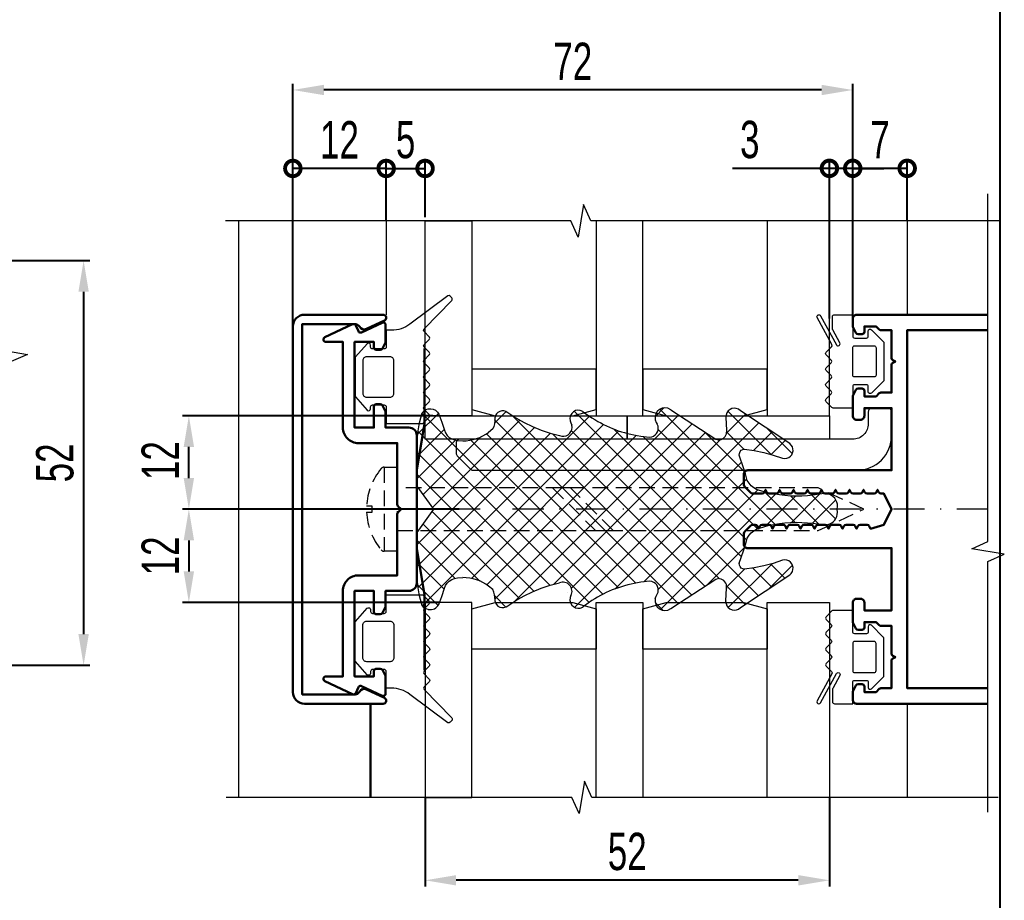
# Model space of a CAD drawing. Extents: x -37 to 8820, y -336 to 478.
# Drawn here: x 3681.2 to 3760.3, y 63.1 to 133.8 of the extents above; entities that cross this region are included whole.
import ezdxf

# ---------------------------------------------------------------- set-up
doc = ezdxf.new("R2010")
doc.units = 0
doc.header["$LTSCALE"] = 5
doc.linetypes.add('DASHDOT', pattern=[1, 0.5, -0.25, 0, -0.25])
doc.linetypes.add('HIDDEN', pattern=[0.375, 0.25, -0.125])
doc.layers.get('0').update_dxf_attribs({"linetype": 'CONTINUOUS', "lineweight": 30})
doc.layers.get('DEFPOINTS').update_dxf_attribs({"linetype": 'CONTINUOUS'})
for name, color, linetype, lineweight in [('1', 6, 'DASHDOT', 13), ('2', 3, 'HIDDEN', 13), ('Dimentions', 5, 'CONTINUOUS', 15), ('Glass', 5, 'CONTINUOUS', 20), ('Ал подклад', 7, 'CONTINUOUS', 20), ('Герлен', 7, 'CONTINUOUS', 60), ('Зигзаг', 1, 'CONTINUOUS', 15), ('Конструкции', 252, 'CONTINUOUS', 20), ('Подкладки', 1, 'CONTINUOUS', 20), ('Уплотнители', 1, 'CONTINUOUS', 20), ('Штриховка', 1, 'CONTINUOUS', 5)]:
    doc.layers.add(name, color=color, linetype=linetype, lineweight=lineweight)
doc.layers.add('Скрытые', color=14, linetype='CONTINUOUS', plot=False)
doc.styles.add('3', font='RUSS.SHX', dxfattribs={"width": 0.7, "height": 3})
doc.dimstyles.new('MX1_6', dxfattribs={"dimtxt": 3, "dimasz": 2.5, "dimexe": 0.5, "dimexo": 0, "dimgap": 0.8, "dimtad": 1, "dimlfac": 1.6, "dimdsep": 46, "dimtxsty": '3', "dimcen": 0, "dimclrd": 256, "dimclre": 256, "dimclrt": 256, "dimaunit": 1, "dimadec": 0, "dimazin": 0, "dimtfac": 1, "dimtmove": 0, "dimatfit": 1, "dimfxl": 1, "dimtvp": 1, "dimtolj": 1, "dimtzin": 0, "dimarcsym": 0})

# ---------------------------------------------------------------- blocks, each defined once
blk = doc.blocks.new('*D1401')
at = {"layer": 'DEFPOINTS', "color": 0, "linetype": 'Continuous', "transparency": 16777216}
for p in [(3694.789, 101.998), (3714.399, 101.998), (3710.258, 94.498)]:
    blk.add_point(p, dxfattribs=at)
at = {"layer": 'Dimentions', "linetype": 'Continuous', "lineweight": -2, "transparency": 16777216}
for p, q in [((3714.399, 101.998), (3694.289, 101.998)), ((3694.789, 96.998), (3694.789, 99.498)), ((3710.258, 94.498), (3694.289, 94.498))]:
    blk.add_line(p, q, dxfattribs=at)
at = {"layer": 'Dimentions', "linetype": 'Continuous', "transparency": 16777216}
for points in [[(3694.373, 99.498), (3695.206, 99.498), (3694.789, 101.998)], [(3694.373, 96.998), (3695.206, 96.998), (3694.789, 94.498)]]:
    blk.add_solid(points, dxfattribs=at)
at = {"layer": 'Dimentions', "linetype": 'Continuous', "transparency": 16777216, "insert": (3692.489, 98.405), "char_height": 3, "attachment_point": 5, "rotation": 90, "style": '3'}
blk.add_mtext('\\A1;12', dxfattribs=at)
blk = doc.blocks.new('*D1402')
at = {"layer": 'DEFPOINTS', "color": 0, "linetype": 'Continuous', "transparency": 16777216}
for p in [(3716.508, 94.498), (3694.789, 86.998), (3714.965, 86.998)]:
    blk.add_point(p, dxfattribs=at)
at = {"layer": 'Dimentions', "linetype": 'Continuous', "lineweight": -2, "transparency": 16777216}
for p, q in [((3716.508, 94.498), (3694.289, 94.498)), ((3694.789, 91.998), (3694.789, 89.498)), ((3714.965, 86.998), (3694.289, 86.998))]:
    blk.add_line(p, q, dxfattribs=at)
at = {"layer": 'Dimentions', "linetype": 'Continuous', "transparency": 16777216}
for points in [[(3694.373, 91.998), (3695.206, 91.998), (3694.789, 94.498)], [(3694.373, 89.498), (3695.206, 89.498), (3694.789, 86.998)]]:
    blk.add_solid(points, dxfattribs=at)
at = {"layer": 'Dimentions', "linetype": 'Continuous', "transparency": 16777216, "insert": (3692.489, 90.748), "char_height": 3, "attachment_point": 5, "rotation": 90, "style": '3'}
blk.add_mtext('\\A1;12', dxfattribs=at)
blk = doc.blocks.new('*D1403')
at = {"layer": 'DEFPOINTS', "color": 0, "linetype": 'Continuous', "transparency": 16777216}
for p in [(3680.519, 114.468), (3680.519, 81.968), (3686.331, 81.968)]:
    blk.add_point(p, dxfattribs=at)
at = {"layer": 'Dimentions', "linetype": 'Continuous', "lineweight": -2, "transparency": 16777216}
for p, q in [((3680.519, 114.468), (3686.831, 114.468)), ((3686.331, 111.968), (3686.331, 84.468)), ((3680.519, 81.968), (3686.831, 81.968))]:
    blk.add_line(p, q, dxfattribs=at)
at = {"layer": 'Dimentions', "linetype": 'Continuous', "transparency": 16777216}
for points in [[(3685.914, 111.968), (3686.748, 111.968), (3686.331, 114.468)], [(3685.914, 84.468), (3686.748, 84.468), (3686.331, 81.968)]]:
    blk.add_solid(points, dxfattribs=at)
at = {"layer": 'Dimentions', "linetype": 'Continuous', "transparency": 16777216, "insert": (3684.031, 98.218), "char_height": 3, "attachment_point": 5, "rotation": 90, "style": '3'}
blk.add_mtext('\\A1;52', dxfattribs=at)
blk = doc.blocks.new('_DotSmall')
at = {"color": 0, "linetype": 'ByBlock', "const_width": 0.5}
blk.add_lwpolyline([(-0.0625, 0, 1), (0.0625, 0, 1)], format="xyb", close=True, dxfattribs=at)
blk = doc.blocks.new('*D1408')
at = {"layer": 'DEFPOINTS', "color": 0, "linetype": 'Continuous', "transparency": 16777216}
for p in [(3713.774, 121.873), (3713.774, 117.966), (3710.649, 117.654)]:
    blk.add_point(p, dxfattribs=at)
at = {"layer": 'Dimentions', "linetype": 'Continuous', "lineweight": -2, "transparency": 16777216}
for p, q in [((3710.649, 117.654), (3710.649, 122.373)), ((3713.774, 117.966), (3713.774, 122.373)), ((3710.649, 121.873), (3713.774, 121.873))]:
    blk.add_line(p, q, dxfattribs=at)
at = {"layer": 'Dimentions', "linetype": 'Continuous', "lineweight": -2, "transparency": 16777216, "xscale": 2.5, "yscale": 2.5, "zscale": 2.5, "rotation": 180}
blk.add_blockref('_DotSmall', (3710.649, 121.873), dxfattribs=at)
at = {"layer": 'Dimentions', "linetype": 'Continuous', "lineweight": -2, "transparency": 16777216, "xscale": 2.5, "yscale": 2.5, "zscale": 2.5}
blk.add_blockref('_DotSmall', (3713.774, 121.873), dxfattribs=at)
at = {"layer": 'Dimentions', "linetype": 'Continuous', "transparency": 16777216, "insert": (3712.211, 124.173), "char_height": 3, "attachment_point": 5, "style": '3'}
blk.add_mtext('\\A1;5', dxfattribs=at)
blk = doc.blocks.new('*D1409')
at = {"layer": 'DEFPOINTS', "color": 0, "linetype": 'Continuous', "transparency": 16777216}
for p in [(3713.774, 71.343), (3746.274, 71.343), (3713.774, 64.687)]:
    blk.add_point(p, dxfattribs=at)
at = {"layer": 'Dimentions', "linetype": 'Continuous', "lineweight": -2, "transparency": 16777216}
for p, q in [((3713.774, 71.343), (3713.774, 64.187)), ((3746.274, 71.343), (3746.274, 64.187)), ((3743.774, 64.687), (3716.274, 64.687))]:
    blk.add_line(p, q, dxfattribs=at)
at = {"layer": 'Dimentions', "linetype": 'Continuous', "transparency": 16777216}
for points in [[(3716.274, 65.104), (3716.274, 64.271), (3713.774, 64.687)], [(3743.774, 65.104), (3743.774, 64.271), (3746.274, 64.687)]]:
    blk.add_solid(points, dxfattribs=at)
at = {"layer": 'Dimentions', "linetype": 'Continuous', "transparency": 16777216, "insert": (3730.024, 66.987), "char_height": 3, "attachment_point": 5, "style": '3'}
blk.add_mtext('\\A1;52', dxfattribs=at)
blk = doc.blocks.new('*D1410')
at = {"layer": 'DEFPOINTS', "color": 0, "linetype": 'Continuous', "transparency": 16777216}
for p in [(3746.274, 121.882), (3746.274, 109.811), (3748.149, 109.811)]:
    blk.add_point(p, dxfattribs=at)
at = {"layer": 'Dimentions', "linetype": 'Continuous', "lineweight": -2, "transparency": 16777216}
for p, q in [((3746.274, 121.882), (3738.474, 121.882)), ((3746.274, 109.811), (3746.274, 122.382)), ((3748.149, 121.882), (3746.274, 121.882)), ((3748.149, 109.811), (3748.149, 122.382)), ((3748.149, 121.882), (3750.649, 121.882))]:
    blk.add_line(p, q, dxfattribs=at)
at = {"layer": 'Dimentions', "linetype": 'Continuous', "lineweight": -2, "transparency": 16777216, "xscale": 2.5, "yscale": 2.5, "zscale": 2.5}
blk.add_blockref('_DotSmall', (3746.274, 121.882), dxfattribs=at)
at = {"layer": 'Dimentions', "linetype": 'Continuous', "lineweight": -2, "transparency": 16777216, "xscale": 2.5, "yscale": 2.5, "zscale": 2.5, "rotation": 180}
blk.add_blockref('_DotSmall', (3748.149, 121.882), dxfattribs=at)
at = {"layer": 'Dimentions', "linetype": 'Continuous', "transparency": 16777216, "insert": (3739.874, 124.182), "char_height": 3, "attachment_point": 5, "style": '3'}
blk.add_mtext('\\A1;3', dxfattribs=at)
blk = doc.blocks.new('*D1411')
at = {"layer": 'DEFPOINTS', "color": 0, "linetype": 'Continuous', "transparency": 16777216}
for p in [(3703.149, 128.177), (3748.149, 117.654), (3703.149, 111.9)]:
    blk.add_point(p, dxfattribs=at)
at = {"layer": 'Dimentions', "linetype": 'Continuous', "lineweight": -2, "transparency": 16777216}
for p, q in [((3703.149, 111.9), (3703.149, 128.677)), ((3748.149, 117.654), (3748.149, 128.677)), ((3745.649, 128.177), (3705.649, 128.177))]:
    blk.add_line(p, q, dxfattribs=at)
at = {"layer": 'Dimentions', "linetype": 'Continuous', "transparency": 16777216}
for points in [[(3705.649, 128.593), (3705.649, 127.76), (3703.149, 128.177)], [(3745.649, 128.593), (3745.649, 127.76), (3748.149, 128.177)]]:
    blk.add_solid(points, dxfattribs=at)
at = {"layer": 'Dimentions', "linetype": 'Continuous', "transparency": 16777216, "insert": (3725.649, 130.477), "char_height": 3, "attachment_point": 5, "style": '3'}
blk.add_mtext('\\A1;72', dxfattribs=at)
blk = doc.blocks.new('*D1412')
at = {"layer": 'DEFPOINTS', "color": 0, "linetype": 'Continuous', "transparency": 16777216}
for p in [(3703.149, 121.873), (3710.649, 117.654), (3703.149, 107.435)]:
    blk.add_point(p, dxfattribs=at)
at = {"layer": 'Dimentions', "linetype": 'Continuous', "lineweight": -2, "transparency": 16777216}
for p, q in [((3703.149, 107.435), (3703.149, 122.373)), ((3710.649, 117.654), (3710.649, 122.373)), ((3710.649, 121.873), (3703.149, 121.873))]:
    blk.add_line(p, q, dxfattribs=at)
at = {"layer": 'Dimentions', "linetype": 'Continuous', "lineweight": -2, "transparency": 16777216, "xscale": 2.5, "yscale": 2.5, "zscale": 2.5, "rotation": 180}
blk.add_blockref('_DotSmall', (3703.149, 121.873), dxfattribs=at)
at = {"layer": 'Dimentions', "linetype": 'Continuous', "lineweight": -2, "transparency": 16777216, "xscale": 2.5, "yscale": 2.5, "zscale": 2.5}
blk.add_blockref('_DotSmall', (3710.649, 121.873), dxfattribs=at)
at = {"layer": 'Dimentions', "linetype": 'Continuous', "transparency": 16777216, "insert": (3706.899, 124.173), "char_height": 3, "attachment_point": 5, "style": '3'}
blk.add_mtext('\\A1;12', dxfattribs=at)
blk = doc.blocks.new('*D1413')
at = {"layer": 'DEFPOINTS', "color": 0, "linetype": 'Continuous', "transparency": 16777216}
for p in [(3748.149, 121.882), (3748.149, 118.112), (3752.524, 117.654)]:
    blk.add_point(p, dxfattribs=at)
at = {"layer": 'Dimentions', "linetype": 'Continuous', "lineweight": -2, "transparency": 16777216}
for p, q in [((3748.149, 118.112), (3748.149, 122.382)), ((3752.524, 121.882), (3748.149, 121.882)), ((3752.524, 117.654), (3752.524, 122.382))]:
    blk.add_line(p, q, dxfattribs=at)
at = {"layer": 'Dimentions', "linetype": 'Continuous', "lineweight": -2, "transparency": 16777216, "xscale": 2.5, "yscale": 2.5, "zscale": 2.5, "rotation": 180}
blk.add_blockref('_DotSmall', (3748.149, 121.882), dxfattribs=at)
at = {"layer": 'Dimentions', "linetype": 'Continuous', "lineweight": -2, "transparency": 16777216, "xscale": 2.5, "yscale": 2.5, "zscale": 2.5}
blk.add_blockref('_DotSmall', (3752.524, 121.882), dxfattribs=at)
at = {"layer": 'Dimentions', "linetype": 'Continuous', "transparency": 16777216, "insert": (3750.336, 124.182), "char_height": 3, "attachment_point": 5, "style": '3'}
blk.add_mtext('\\A1;7', dxfattribs=at)
blk = doc.blocks.new('8')
at = {"layer": 'Уплотнители'}
for points in [[(4.564, -0.453), (4.374, -0.399), (4.197, -0.29), (4.061, -0.14), (3.871, 0.649), (3.735, 1.451), (3.68, 2.268), (3.68, 5.737), (5, 7.6), (3.68, 9.464), (3.68, 12.933), (3.735, 13.749), (3.871, 14.552), (4.061, 15.341), (4.197, 15.49), (4.374, 15.599), (4.564, 15.667), (4.768, 15.667), (4.959, 15.626), (5.149, 15.545), (5.299, 15.409), (5.421, 15.245), (5.653, 14.606), (5.857, 13.953), (5.952, 13.735), (6.088, 13.531), (6.251, 13.368), (6.455, 13.246), (6.673, 13.164), (6.904, 13.123), (7.353, 13.096)], [(5.421, 15.245), (5.421, 15.232)], [(10.822, 15.449), (10.972, 15.368), (11.611, 14.946), (12.264, 14.565), (12.944, 14.239), (13.651, 13.953), (14.372, 13.708), (15.107, 13.518), (15.297, 13.463)], [(16.998, 15.463), (17.134, 15.354), (17.719, 14.946)], [(24.058, 15.585), (27.69, 13.218), (27.853, 13.178)], [(28.506, 15.164), (28.493, 14.973), (28.533, 13.953), (28.547, 13.79)], [(33.73, 12.756), (33.621, 12.878), (29.663, 15.504)], [(9.91, 14.756), (9.91, 14.769), (9.91, 14.688), (9.897, 14.47), (9.829, 14.252), (9.747, 14.062), (9.407, 13.776)], [(9.91, 14.688), (9.91, 14.674)], [(15.964, 14.701), (16.032, 14.538), (16.1, 14.347)], [(22.806, 14.769), (22.874, 14.579), (22.97, 14.429)], [(28.493, 14.973), (28.493, 14.96)], [(5.857, 13.953), (5.857, 13.939)], [(21.637, 13.463), (22.344, 13.395), (22.521, 13.409)], [(28.533, 13.953), (28.533, 13.939)], [(27.69, 13.218), (27.69, 13.205)], [(37.457, 7.369), (37.43, 7.6), (37.457, 7.831)], [(37.43, 7.6), (37.43, 7.587)], [(30.207, 5.288), (30.207, 5.274)], [(29.894, 4.267), (29.894, 4.254)], [(29.554, 3.261), (29.554, 3.247)], [(3.68, 3.084), (3.68, 3.07)], [(29.663, -0.303), (33.621, 2.322), (33.73, 2.445)], [(5.421, -0.045), (5.653, 0.594), (5.857, 1.247), (5.952, 1.465), (6.088, 1.669), (6.251, 1.832), (6.455, 1.955), (6.673, 2.036), (6.904, 2.077), (7.353, 2.104)], [(10.822, -0.249), (10.972, -0.154), (11.611, 0.254), (12.264, 0.635), (12.944, 0.962), (13.651, 1.247), (14.372, 1.492), (15.107, 1.683)], [(22.521, 1.792), (22.344, 1.819), (21.637, 1.737)], [(24.058, -0.385), (27.69, 1.982), (27.853, 2.023)], [(9.91, 0.418), (9.91, 0.431), (9.91, 0.513), (9.897, 0.73), (9.829, 0.948), (9.747, 1.139), (9.407, 1.424)], [(28.506, 0.037), (28.493, 0.227), (28.533, 1.247), (28.547, 1.424)], [(28.533, 1.247), (28.533, 1.234)], [(9.91, 0.513), (9.91, 0.499)], [(16.032, 0.662), (16.032, 0.676), (15.964, 0.499)], [(17.719, 0.254), (17.134, -0.154), (16.998, -0.263)], [(22.806, 0.431), (22.874, 0.622), (22.97, 0.771)], [(28.493, 0.227), (28.493, 0.214)]]:
    blk.add_lwpolyline(points, dxfattribs=at)
for points in [[(36.668, 8.838), (36.437, 8.865), (36.206, 8.838), (35.485, 8.729, -0.091156), (31.894, 8.92), (31.2, 9.11), (30.955, 9.192), (30.724, 9.328), (30.52, 9.491), (30.343, 9.682), (30.207, 9.913), (30.071, 10.43), (29.894, 10.933), (29.554, 11.94), (29.567, 12.089), (29.622, 12.225), (29.703, 12.334), (29.839, 12.402), (29.975, 12.429), (30.751, 12.321), (31.526, 12.157), (32.288, 11.953), (33.036, 11.695), (33.199, 11.668), (33.376, 11.695)], [(33.376, 3.506), (33.199, 3.533), (33.036, 3.506), (32.288, 3.247), (31.526, 3.043), (30.751, 2.88), (29.975, 2.771), (29.839, 2.798), (29.703, 2.866), (29.622, 2.989), (29.567, 3.111), (29.554, 3.261), (29.894, 4.267), (30.071, 4.771), (30.207, 5.288), (30.343, 5.519), (30.52, 5.709), (30.724, 5.873), (30.955, 6.009), (31.2, 6.09), (31.894, 6.281, -0.091156), (35.485, 6.471), (36.206, 6.362), (36.437, 6.335), (36.668, 6.362)]]:
    blk.add_lwpolyline(points, format="xyb", dxfattribs=at)
blk.add_arc((15.392, 1.016), 0.725, 331.99667, 113.16431, dxfattribs=at)
for points in [[(24.058, 15.585), (23.459, 16.04), (22.64, 15.46), (22.806, 14.769)], [(29.663, 15.504), (29.248, 15.908), (28.628, 15.716), (28.506, 15.164)], [(10.822, 15.449), (10.369, 15.667), (9.833, 15.267), (9.91, 14.769)], [(16.998, 15.463), (16.427, 15.767), (15.857, 15.321), (15.964, 14.701)], [(15.297, 13.463), (15.764, 13.391), (16.248, 13.874), (16.1, 14.347)], [(17.719, 14.946), (18.983, 14.136), (20.16, 13.714), (21.637, 13.463)], [(22.521, 13.409), (22.967, 13.534), (23.185, 14.019), (22.97, 14.429)], [(7.353, 13.096), (8.067, 13.091), (8.843, 13.335), (9.407, 13.776)], [(27.853, 13.178), (28.197, 13.147), (28.548, 13.438), (28.547, 13.79)], [(33.376, 11.695), (33.831, 11.794), (34.061, 12.406), (33.73, 12.756)], [(37.457, 7.831), (37.473, 8.291), (37.108, 8.76), (36.668, 8.838)], [(36.668, 6.362), (37.144, 6.495), (37.453, 6.867), (37.457, 7.369)], [(33.73, 2.445), (34.061, 2.795), (33.831, 3.407), (33.376, 3.506)], [(9.407, 1.424), (8.843, 1.865), (8.067, 2.11), (7.353, 2.104)], [(21.637, 1.737), (20.247, 1.506), (18.893, 1.044), (17.719, 0.254)], [(22.97, 0.771), (23.178, 1.188), (22.985, 1.656), (22.521, 1.792)], [(28.547, 1.424), (28.539, 1.77), (28.192, 2.053), (27.853, 2.023)], [(9.91, 0.431), (9.838, -0.072), (10.367, -0.465), (10.822, -0.249)], [(15.964, 0.499), (15.857, -0.121), (16.427, -0.566), (16.998, -0.263)], [(22.806, 0.431), (22.64, -0.26), (23.459, -0.84), (24.058, -0.385)], [(28.506, 0.037), (28.599, -0.505), (29.286, -0.692), (29.663, -0.303)], [(4.564, -0.453), (4.927, -0.512), (5.235, -0.363), (5.421, -0.045)]]:
    blk.add_open_spline(points, degree=3, dxfattribs=at)

msp = doc.modelspace()

# ---------------------------------------------------------------- hatches: boundary and pattern name
at = {"layer": 'Штриховка', "lineweight": 5}
h = msp.add_hatch(dxfattribs=at)
h.set_pattern_fill('NET', color=256, scale=10, angle=45, style=0)
h.set_pattern_definition([(45, (-3381.6212, 2263.5219), (-0.88388348, 0.88388348), []), (135, (-3381.6212, 2263.5219), (-0.88388348, -0.88388348), [])])
h.paths.add_polyline_path([(3716.2638, 100.0407), (3716.1414, 100.0623), (3715.9237, 100.1439), (3715.7197, 100.2663), (3715.5564, 100.4295), (3715.4204, 100.6336), (3715.3252, 100.8513), (3715.1211, 101.5042), (3714.8899, 102.1436), (3714.7674, 102.3068), (3714.6178, 102.4428), (3714.4274, 102.5245), (3714.2369, 102.5653), (3714.0329, 102.5653), (3713.8424, 102.4973), (3713.6656, 102.3884), (3713.5295, 102.2388), (3713.3391, 101.4498), (3713.2031, 100.6472), (3713.1486, 99.831), (3713.1486, 96.3621), (3714.4682, 94.4985), (3716.2638, 94.4985)])
edge = h.paths.add_edge_path()
edge.add_line((3722.4125, 101.1369), (3721.7324, 101.4634))
edge.add_line((3721.7324, 101.4634), (3721.0794, 101.8443))
edge.add_line((3721.0794, 101.8443), (3720.4401, 102.266))
edge.add_line((3720.4401, 102.266), (3720.2904, 102.3476))
edge.add_spline(control_points=[(3720.2904, 102.3476), (3719.8377, 102.5657), (3719.3019, 102.1656), (3719.379, 101.6675)], knot_values=[0, 0, 0, 0, 1, 1, 1, 1], degree=3, periodic=0)
edge.add_line((3719.379, 101.6675), (3719.379, 101.6539))
edge.add_line((3719.379, 101.6539), (3719.379, 101.5858))
edge.add_line((3719.379, 101.5858), (3719.3654, 101.3682))
edge.add_line((3719.3654, 101.3682), (3719.2974, 101.1505))
edge.add_line((3719.2974, 101.1505), (3719.2158, 100.9601))
edge.add_line((3719.2158, 100.9601), (3718.8757, 100.6744))
edge.add_spline(control_points=[(3718.8757, 100.6744), (3718.3116, 100.2334), (3717.5355, 99.9888), (3716.8216, 99.9942)], knot_values=[0, 0, 0, 0, 1, 1, 1, 1], degree=3, periodic=0)
edge.add_line((3716.8216, 99.9942), (3716.3726, 100.0214))
edge.add_line((3716.3726, 100.0214), (3716.2638, 100.0407))
edge.add_line((3716.2638, 100.0407), (3716.2638, 94.4985))
edge.add_line((3716.2638, 94.4985), (3722.4125, 94.4985))
edge.add_line((3722.4125, 94.4985), (3722.4125, 101.1369))
edge = h.paths.add_edge_path()
edge.add_line((3739.3624, 97.8313), (3739.0223, 98.838))
edge.add_line((3739.0223, 98.838), (3739.0359, 98.9876))
edge.add_line((3739.0359, 98.9876), (3739.0903, 99.1236))
edge.add_line((3739.0903, 99.1236), (3739.1719, 99.2325))
edge.add_line((3739.1719, 99.2325), (3739.308, 99.3005))
edge.add_line((3739.308, 99.3005), (3739.444, 99.3277))
edge.add_line((3739.444, 99.3277), (3740.2194, 99.2188))
edge.add_line((3740.2194, 99.2188), (3740.9948, 99.0556))
edge.add_line((3740.9948, 99.0556), (3741.7566, 98.8516))
edge.add_line((3741.7566, 98.8516), (3742.5047, 98.5931))
edge.add_line((3742.5047, 98.5931), (3742.668, 98.5659))
edge.add_line((3742.668, 98.5659), (3742.8448, 98.5931))
edge.add_spline(control_points=[(3742.8448, 98.5931), (3743.2996, 98.6922), (3743.5291, 99.3041), (3743.1985, 99.6542)], knot_values=[0, 0, 0, 0, 1, 1, 1, 1], degree=3, periodic=0)
edge.add_line((3743.1985, 99.6542), (3743.0897, 99.7766))
edge.add_line((3743.0897, 99.7766), (3739.1311, 102.402))
edge.add_spline(control_points=[(3739.1311, 102.402), (3738.7162, 102.8058), (3738.0961, 102.6143), (3737.9748, 102.062)], knot_values=[0, 0, 0, 0, 1, 1, 1, 1], degree=3, periodic=0)
edge.add_line((3737.9748, 102.062), (3737.9612, 101.8715))
edge.add_line((3737.9612, 101.8715), (3738.002, 100.8513))
edge.add_line((3738.002, 100.8513), (3738.0156, 100.688))
edge.add_spline(control_points=[(3738.0156, 100.688), (3738.017, 100.3359), (3737.6653, 100.0457), (3737.3219, 100.0759)], knot_values=[0, 0, 0, 0, 1, 1, 1, 1], degree=3, periodic=0)
edge.add_line((3737.3417, 100.0709), (3737.1586, 100.1167))
edge.add_line((3737.1586, 100.1167), (3733.5265, 102.4837))
edge.add_spline(control_points=[(3733.5265, 102.4837), (3732.9275, 102.9382), (3732.1088, 102.3585), (3732.275, 101.6675)], knot_values=[0, 0, 0, 0, 1, 1, 1, 1], degree=3, periodic=0)
edge.add_line((3732.275, 101.6675), (3732.343, 101.477))
edge.add_line((3732.343, 101.477), (3732.4382, 101.3274))
edge.add_spline(control_points=[(3732.4382, 101.3274), (3732.6534, 100.917), (3732.4357, 100.4323), (3731.9893, 100.3071)], knot_values=[0, 0, 0, 0, 1, 1, 1, 1], degree=3, periodic=0)
edge.add_line((3731.9893, 100.3071), (3731.8125, 100.2935))
edge.add_line((3731.8125, 100.2935), (3731.1051, 100.3615))
edge.add_spline(control_points=[(3731.1051, 100.3615), (3729.6289, 100.6123), (3728.4515, 101.0338), (3727.1873, 101.8443)], knot_values=[0, 0, 0, 0, 1, 1, 1, 1], degree=3, periodic=0)
edge.add_line((3727.1873, 101.8443), (3726.6024, 102.2524))
edge.add_line((3726.6024, 102.2524), (3726.4664, 102.3612))
edge.add_spline(control_points=[(3726.4664, 102.3612), (3725.8952, 102.665), (3725.3257, 102.2193), (3725.4325, 101.5994)], knot_values=[0, 0, 0, 0, 1, 1, 1, 1], degree=3, periodic=0)
edge.add_line((3725.4325, 101.5994), (3725.5005, 101.4362))
edge.add_line((3725.5005, 101.4362), (3725.5685, 101.2458))
edge.add_spline(control_points=[(3725.5685, 101.2458), (3725.7166, 100.7726), (3725.233, 100.2892), (3724.7659, 100.3615)], knot_values=[0, 0, 0, 0, 1, 1, 1, 1], degree=3, periodic=0)
edge.add_line((3724.7804, 100.3574), (3724.5755, 100.4159))
edge.add_line((3724.5755, 100.4159), (3723.8409, 100.6064))
edge.add_line((3723.8409, 100.6064), (3723.1199, 100.8513))
edge.add_line((3723.1199, 100.8513), (3722.4125, 101.1369))
edge.add_line((3722.4125, 101.1369), (3722.4125, 87.86))
edge.add_line((3722.4125, 87.86), (3723.1199, 88.1457))
edge.add_line((3723.1199, 88.1457), (3723.8409, 88.3906))
edge.add_line((3723.8409, 88.3906), (3724.5755, 88.581))
edge.add_arc((3724.8606, 87.9146), 0.7248, -28.003331, 113.164313, ccw=False)
edge.add_line((3725.5005, 87.5743), (3725.4325, 87.3975))
edge.add_spline(control_points=[(3725.4325, 87.3975), (3725.3257, 86.7776), (3725.8952, 86.3319), (3726.4664, 86.6357)], knot_values=[0, 0, 0, 0, 1, 1, 1, 1], degree=3, periodic=0)
edge.add_line((3726.4664, 86.6357), (3726.6024, 86.7445))
edge.add_line((3726.6024, 86.7445), (3727.1873, 87.1526))
edge.add_spline(control_points=[(3727.1873, 87.1526), (3728.3618, 87.9425), (3729.716, 88.4039), (3731.1051, 88.6354)], knot_values=[0, 0, 0, 0, 1, 1, 1, 1], degree=3, periodic=0)
edge.add_line((3731.1051, 88.6354), (3731.8125, 88.717))
edge.add_line((3731.8125, 88.717), (3731.9893, 88.6898))
edge.add_spline(control_points=[(3731.9893, 88.6898), (3732.4537, 88.554), (3732.6468, 88.0867), (3732.4382, 87.6696)], knot_values=[0, 0, 0, 0, 1, 1, 1, 1], degree=3, periodic=0)
edge.add_line((3732.4382, 87.6696), (3732.343, 87.5199))
edge.add_line((3732.343, 87.5199), (3732.275, 87.3295))
edge.add_spline(control_points=[(3732.275, 87.3295), (3732.1088, 86.6384), (3732.9275, 86.0587), (3733.5265, 86.5133)], knot_values=[0, 0, 0, 0, 1, 1, 1, 1], degree=3, periodic=0)
edge.add_line((3733.5265, 86.5133), (3737.1586, 88.8803))
edge.add_line((3737.1586, 88.8803), (3737.3219, 88.9211))
edge.add_spline(control_points=[(3737.3219, 88.9211), (3737.661, 88.9508), (3738.0075, 88.6687), (3738.0156, 88.3225)], knot_values=[0, 0, 0, 0, 1, 1, 1, 1], degree=3, periodic=0)
edge.add_line((3738.0156, 88.3225), (3738.002, 88.1457))
edge.add_line((3738.002, 88.1457), (3737.9612, 87.1254))
edge.add_line((3737.9612, 87.1254), (3737.9748, 86.935))
edge.add_spline(control_points=[(3737.9748, 86.935), (3738.0678, 86.3936), (3738.7543, 86.2065), (3739.1311, 86.5949)], knot_values=[0, 0, 0, 0, 1, 1, 1, 1], degree=3, periodic=0)
edge.add_line((3739.1311, 86.5949), (3743.0897, 89.2204))
edge.add_line((3743.0897, 89.2204), (3743.1985, 89.3428))
edge.add_spline(control_points=[(3743.1985, 89.3428), (3743.5291, 89.6928), (3743.2996, 90.3048), (3742.8448, 90.4039)], knot_values=[0, 0, 0, 0, 1, 1, 1, 1], degree=3, periodic=0)
edge.add_line((3742.8448, 90.4039), (3742.668, 90.4311))
edge.add_line((3742.668, 90.4311), (3742.5047, 90.4039))
edge.add_line((3742.5047, 90.4039), (3741.7566, 90.1454))
edge.add_line((3741.7566, 90.1454), (3740.9948, 89.9413))
edge.add_line((3740.9948, 89.9413), (3740.2194, 89.7781))
edge.add_line((3740.2194, 89.7781), (3739.444, 89.6693))
edge.add_line((3739.444, 89.6693), (3739.308, 89.6965))
edge.add_line((3739.308, 89.6965), (3739.1719, 89.7645))
edge.add_line((3739.1719, 89.7645), (3739.0903, 89.8869))
edge.add_line((3739.0903, 89.8869), (3739.0359, 90.0094))
edge.add_line((3739.0359, 90.0094), (3739.0223, 90.159))
edge.add_line((3739.0223, 90.159), (3739.3624, 91.1656))
edge.add_line((3739.3624, 91.1656), (3739.5392, 91.669))
edge.add_line((3739.5392, 91.669), (3739.6752, 92.1859))
edge.add_line((3739.6752, 92.1859), (3739.8113, 92.4172))
edge.add_line((3739.8113, 92.4172), (3739.9881, 92.6076))
edge.add_line((3739.9881, 92.6076), (3740.1922, 92.7708))
edge.add_line((3740.1922, 92.7708), (3740.4234, 92.9069))
edge.add_line((3740.4234, 92.9069), (3740.6683, 92.9885))
edge.add_line((3740.6683, 92.9885), (3741.3621, 93.1789))
edge.add_arc((3743.6757, 83.5067), 9.9451, 82.618691, 103.452448, ccw=False)
edge.add_line((3744.9534, 93.3694), (3745.6743, 93.2606))
edge.add_line((3745.6743, 93.2606), (3745.9056, 93.2334))
edge.add_line((3745.9056, 93.2334), (3746.1369, 93.2606))
edge.add_spline(control_points=[(3746.1369, 93.2606), (3746.6121, 93.393), (3746.9213, 93.7657), (3746.9258, 94.2672)], knot_values=[0, 0, 0, 0, 1, 1, 1, 1], degree=3, periodic=0)
edge.add_line((3746.9258, 94.2672), (3746.8986, 94.4985))
edge.add_line((3746.8986, 94.4985), (3746.9258, 94.7297))
edge.add_spline(control_points=[(3746.9258, 94.7297), (3746.9417, 95.1888), (3746.5769, 95.6579), (3746.1369, 95.7364)], knot_values=[0, 0, 0, 0, 1, 1, 1, 1], degree=3, periodic=0)
edge.add_line((3746.1369, 95.7364), (3745.9056, 95.7636))
edge.add_line((3745.9056, 95.7636), (3745.6743, 95.7364))
edge.add_line((3745.6743, 95.7364), (3744.9534, 95.6276))
edge.add_arc((3743.6757, 105.4903), 9.9451, 256.547552, 277.381309, ccw=False)
edge.add_line((3741.3621, 95.818), (3740.6683, 96.0084))
edge.add_line((3740.6683, 96.0084), (3740.4234, 96.0901))
edge.add_line((3740.4234, 96.0901), (3740.1922, 96.2261))
edge.add_line((3740.1922, 96.2261), (3739.9881, 96.3893))
edge.add_line((3739.9881, 96.3893), (3739.8113, 96.5798))
edge.add_line((3739.8113, 96.5798), (3739.6752, 96.811))
edge.add_line((3739.6752, 96.811), (3739.5392, 97.328))
edge.add_line((3739.5392, 97.328), (3739.3624, 97.8313))
edge = h.paths.add_edge_path()
edge.add_line((3722.4125, 94.4985), (3716.2638, 94.4985))
edge.add_line((3716.2638, 94.4985), (3716.2638, 88.9563))
edge.add_line((3716.2638, 88.9563), (3716.3726, 88.9755))
edge.add_line((3716.3726, 88.9755), (3716.8216, 89.0027))
edge.add_spline(control_points=[(3716.8216, 89.0027), (3717.5355, 89.0081), (3718.3118, 88.7635), (3718.8757, 88.3225)], knot_values=[0, 0, 0, 0, 1, 1, 1, 1], degree=3, periodic=0)
edge.add_line((3718.8757, 88.3225), (3719.2158, 88.0369))
edge.add_line((3719.2158, 88.0369), (3719.2974, 87.8464))
edge.add_line((3719.2974, 87.8464), (3719.3654, 87.6288))
edge.add_line((3719.3654, 87.6288), (3719.379, 87.4111))
edge.add_line((3719.379, 87.4111), (3719.379, 87.3975))
edge.add_line((3719.379, 87.3975), (3719.379, 87.3295))
edge.add_spline(control_points=[(3719.379, 87.3295), (3719.3062, 86.8259), (3719.8358, 86.4333), (3720.2904, 86.6493)], knot_values=[0, 0, 0, 0, 1, 1, 1, 1], degree=3, periodic=0)
edge.add_line((3720.2904, 86.6493), (3720.4401, 86.7445))
edge.add_line((3720.4401, 86.7445), (3721.0794, 87.1526))
edge.add_line((3721.0794, 87.1526), (3721.7324, 87.5335))
edge.add_line((3721.7324, 87.5335), (3722.4125, 87.86))
edge.add_line((3722.4125, 87.86), (3722.4125, 94.4985))
edge = h.paths.add_edge_path()
edge.add_line((3716.2638, 94.4985), (3714.4682, 94.4985))
edge.add_line((3714.4682, 94.4985), (3713.1486, 92.6348))
edge.add_line((3713.1486, 92.6348), (3713.1486, 92.6212))
edge.add_line((3713.1486, 92.6212), (3713.1486, 89.1659))
edge.add_line((3713.1486, 89.1659), (3713.2031, 88.3497))
edge.add_line((3713.2031, 88.3497), (3713.3391, 87.5471))
edge.add_line((3713.3391, 87.5471), (3713.5295, 86.7581))
edge.add_line((3713.5295, 86.7581), (3713.6656, 86.6085))
edge.add_line((3713.6656, 86.6085), (3713.8424, 86.4997))
edge.add_line((3713.8424, 86.4997), (3714.0329, 86.4453))
edge.add_spline(control_points=[(3714.0329, 86.4453), (3714.3956, 86.3859), (3714.7035, 86.535), (3714.8899, 86.8534)], knot_values=[0, 0, 0, 0, 1, 1, 1, 1], degree=3, periodic=0)
edge.add_line((3714.8899, 86.8534), (3715.1211, 87.4927))
edge.add_line((3715.1211, 87.4927), (3715.3252, 88.1457))
edge.add_line((3715.3252, 88.1457), (3715.4204, 88.3633))
edge.add_line((3715.4204, 88.3633), (3715.5564, 88.5674))
edge.add_line((3715.5564, 88.5674), (3715.7197, 88.7306))
edge.add_line((3715.7197, 88.7306), (3715.9237, 88.8531))
edge.add_line((3715.9237, 88.8531), (3716.1414, 88.9347))
edge.add_line((3716.1414, 88.9347), (3716.2638, 88.9563))
edge.add_line((3716.2638, 88.9563), (3716.2638, 94.4985))

# ---------------------------------------------------------------- linework, layer by layer
msp.add_line((3709.3986, 78.8735), (3709.3986, 71.3432))
for points in [[(3703.1486, 79.811), (3703.1486, 109.186, -0.4142136), (3704.0861, 110.1235), (3710.3986, 110.1235, -0.8025849), (3710.5043, 109.6469), (3709.0676, 108.977, -0.4015594), (3708.4946, 109.1715, 0.2797393), (3708.1619, 109.3735), (3703.8986, 109.3735), (3703.8986, 79.6235), (3708.1619, 79.6235, 0.2797393), (3708.4946, 79.8254, -0.4015594), (3709.0676, 80.02), (3710.5043, 79.35, -0.8025849), (3710.3986, 78.8735), (3704.0861, 78.8735, -0.4142136)], [(3707.952, 109.3559, -0.4142136), (3708.2012, 109.2652), (3708.4212, 108.7934, 0.4142136), (3708.6703, 108.7027), (3710.3392, 109.4809, -0.5486188), (3710.6059, 109.311), (3710.6059, 107.9802, -0.1164338), (3710.5861, 107.8964), (3710.3452, 107.4146, -0.284079), (3710.1775, 107.311), (3709.8559, 107.311, -0.4142136), (3709.6684, 107.4985), (3709.6684, 107.936), (3708.1059, 107.936), (3708.1059, 101.061), (3709.6684, 101.061), (3709.6684, 102.7485, -0.4142136), (3709.8559, 102.936), (3710.1775, 102.936, -0.284079), (3710.3452, 102.8323), (3710.5861, 102.3506, -0.1164338), (3710.6059, 102.2667), (3710.6059, 101.061), (3712.4809, 101.061, -0.4142136), (3713.1059, 100.436), (3713.1059, 88.561, -0.4142136), (3712.4809, 87.936), (3710.6059, 87.936), (3710.6059, 86.7302, -0.1164338), (3710.5861, 86.6464), (3710.3452, 86.1646, -0.284079), (3710.1775, 86.061), (3709.8559, 86.061, -0.4142136), (3709.6684, 86.2485), (3709.6684, 87.936), (3708.1059, 87.936), (3708.1059, 81.061), (3709.6684, 81.061), (3709.6684, 81.4985, -0.4142136), (3709.8559, 81.686), (3710.1775, 81.686, -0.284079), (3710.3452, 81.5823), (3710.5861, 81.1006, -0.1164338), (3710.6059, 81.0167), (3710.6059, 79.686, -0.5486188), (3710.3392, 79.516), (3708.6703, 80.2942, 0.4142136), (3708.4212, 80.2035), (3708.2012, 79.7317, -0.4142136), (3707.952, 79.641), (3705.7142, 80.6845, -0.2914734), (3705.6059, 80.8545), (3705.6059, 80.8735, -0.4142136), (3705.7934, 81.061), (3707.1684, 81.061), (3707.1684, 87.936, -0.4142136), (3708.4184, 89.186), (3711.5434, 89.186), (3711.5434, 94.1083, -0.1989124), (3711.5983, 94.2409), (3711.8559, 94.4985), (3711.5983, 94.7561, -0.1989124), (3711.5434, 94.8886), (3711.5434, 99.811), (3708.4184, 99.811, -0.4142136), (3707.1684, 101.061), (3707.1684, 107.936), (3705.7934, 107.936, -0.4142136), (3705.6059, 108.1235), (3705.6059, 108.1425, -0.2914734), (3705.7142, 108.3124)]]:
    msp.add_lwpolyline(points, format="xyb", close=True)
msp.add_lwpolyline([(3759.0138, 78.8735), (3748.4611, 78.8735, -0.4142136), (3748.1486, 79.186), (3748.1486, 79.7667, -0.1164338), (3748.1684, 79.8506), (3748.4093, 80.3323, -0.284079), (3748.577, 80.436), (3748.8986, 80.436, -0.4142136), (3749.0861, 80.2485), (3749.0861, 79.811), (3750.0236, 79.811), (3750.2812, 80.0686, -0.1989124), (3750.4138, 80.1235), (3751.2736, 80.1235), (3751.2736, 82.3513, -0.284079), (3751.3773, 82.519), (3751.5861, 82.6235), (3751.3773, 82.7279, -0.284079), (3751.2736, 82.8956), (3751.2736, 85.1235), (3750.4138, 85.1235, -0.1989124), (3750.2812, 85.1784), (3750.0236, 85.436), (3749.0861, 85.436), (3749.0861, 84.9985, -0.4142136), (3748.8986, 84.811), (3748.577, 84.811, -0.284079), (3748.4093, 84.9146), (3748.1684, 85.3964, -0.1164338), (3748.1486, 85.4802), (3748.1486, 86.9985, -0.4142136), (3748.4611, 87.311), (3748.7736, 87.311, -0.4142136), (3749.0861, 86.9985), (3749.0861, 86.3735), (3751.2736, 86.3735), (3751.2736, 91.3735), (3739.7111, 91.3735, -0.4142136), (3739.3986, 91.686), (3739.3986, 92.5458, -0.1989124), (3739.4536, 92.6784), (3739.9687, 93.1936, -0.1989124), (3740.1013, 93.2485), (3740.314, 93.2485, -0.284079), (3740.4817, 93.1448), (3740.5861, 92.936), (3740.6906, 93.1448, -0.284079), (3740.8583, 93.2485), (3741.439, 93.2485, -0.284079), (3741.6067, 93.1448), (3741.7111, 92.936), (3741.8156, 93.1448, -0.284079), (3741.9833, 93.2485), (3742.564, 93.2485, -0.284079), (3742.7317, 93.1448), (3742.8361, 92.936), (3742.9406, 93.1448, -0.284079), (3743.1083, 93.2485), (3743.689, 93.2485, -0.284079), (3743.8567, 93.1448), (3743.9611, 92.936), (3744.0656, 93.1448, -0.284079), (3744.2333, 93.2485), (3744.814, 93.2485, -0.284079), (3744.9817, 93.1448), (3745.0861, 92.936), (3745.1906, 93.1448, -0.284079), (3745.3583, 93.2485), (3745.939, 93.2485, -0.284079), (3746.1067, 93.1448), (3746.2111, 92.936), (3746.3156, 93.1448, -0.284079), (3746.4833, 93.2485), (3747.064, 93.2485, -0.284079), (3747.2317, 93.1448), (3747.3361, 92.936), (3747.4406, 93.1448, -0.284079), (3747.6083, 93.2485), (3748.189, 93.2485, -0.284079), (3748.3567, 93.1448), (3748.4611, 92.936), (3748.5656, 93.1448, -0.284079), (3748.7333, 93.2485), (3749.314, 93.2485, -0.284079), (3749.4817, 93.1448), (3749.5861, 92.936), (3750.6486, 93.2485), (3751.2736, 94.4985), (3750.6486, 95.7485), (3750.4208, 95.7485, -0.284079), (3750.2531, 95.8521), (3750.1486, 96.061), (3750.0442, 95.8521, -0.284079), (3749.8765, 95.7485), (3749.2958, 95.7485, -0.284079), (3749.1281, 95.8521), (3749.0236, 96.061), (3748.9192, 95.8521, -0.284079), (3748.7515, 95.7485), (3748.1708, 95.7485, -0.284079), (3748.0031, 95.8521), (3747.8986, 96.061), (3747.7942, 95.8521, -0.284079), (3747.6265, 95.7485), (3747.0458, 95.7485, -0.284079), (3746.8781, 95.8521), (3746.7736, 96.061), (3746.6692, 95.8521, -0.284079), (3746.5015, 95.7485), (3745.9208, 95.7485, -0.284079), (3745.7531, 95.8521), (3745.6486, 96.061), (3745.5442, 95.8521, -0.284079), (3745.3765, 95.7485), (3744.7958, 95.7485, -0.284079), (3744.6281, 95.8521), (3744.5236, 96.061), (3744.4192, 95.8521, -0.284079), (3744.2515, 95.7485), (3743.6708, 95.7485, -0.284079), (3743.5031, 95.8521), (3743.3986, 96.061), (3743.2942, 95.8521, -0.284079), (3743.1265, 95.7485), (3742.5458, 95.7485, -0.284079), (3742.3781, 95.8521), (3742.2736, 96.061), (3742.1692, 95.8521, -0.284079), (3742.0015, 95.7485), (3741.4208, 95.7485, -0.284079), (3741.2531, 95.8521), (3741.1486, 96.061), (3741.0442, 95.8521, -0.284079), (3740.8765, 95.7485), (3740.1013, 95.7485, -0.1989124), (3739.9687, 95.8034), (3739.4536, 96.3186, -0.1989124), (3739.3986, 96.4511), (3739.3986, 97.311, -0.4142136), (3739.7111, 97.6235), (3751.2736, 97.6235), (3751.2736, 102.6235), (3749.0861, 102.6235), (3749.0861, 101.9985, -0.4142136), (3748.7736, 101.686), (3748.4611, 101.686, -0.4142136), (3748.1486, 101.9985), (3748.1486, 103.5167, -0.1164338), (3748.1684, 103.6006), (3748.4093, 104.0823, -0.284079), (3748.577, 104.186), (3748.8986, 104.186, -0.4142136), (3749.0861, 103.9985), (3749.0861, 103.561), (3750.0236, 103.561), (3750.2812, 103.8186, -0.1989124), (3750.4138, 103.8735), (3751.2736, 103.8735), (3751.2736, 106.1013, -0.284079), (3751.3773, 106.269), (3751.5861, 106.3735), (3751.3773, 106.4779, -0.284079), (3751.2736, 106.6456), (3751.2736, 108.8735), (3750.4138, 108.8735, -0.1989124), (3750.2812, 108.9284), (3750.0236, 109.186), (3749.0861, 109.186), (3749.0861, 108.7485, -0.4142136), (3748.8986, 108.561), (3748.577, 108.561, -0.284079), (3748.4093, 108.6646), (3748.1684, 109.1464, -0.1164338), (3748.1486, 109.2302), (3748.1486, 109.811, -0.4142136), (3748.4611, 110.1235), (3759.0138, 110.1235)], format="xyb")
msp.add_lwpolyline([(3759.0138, 80.1235), (3752.5236, 80.1235), (3752.5236, 108.8735), (3759.0138, 108.8735)])
at = {"layer": '1'}
msp.add_line((3759.0138, 94.4985), (3708.1486, 94.4985), dxfattribs=at)
at = {"layer": '2'}
msp.add_line((3710.4874, 97.8735), (3710.4874, 91.1235), dxfattribs=at)
msp.add_lwpolyline([(3709.0806, 94.7441, -0.1618489), (3710.2463, 97.7598, -0.2238875), (3710.4874, 97.8735), (3711.5434, 97.8735), (3711.5434, 91.1235), (3710.4874, 91.1235, -0.2238875), (3710.2463, 91.2371, -0.1618489), (3709.0806, 94.2528), (3709.5182, 94.2528), (3709.5182, 94.7441)], format="xyb", close=True, dxfattribs=at)
for points in [[(3711.5434, 92.7797), (3745.3576, 92.7797), (3749.0434, 94.4985), (3745.3576, 96.2172), (3711.5434, 96.2172)], [(3724.0271, 96.2173), (3727.4646, 92.7798), (3728.8969, 92.7798), (3725.4594, 96.2173)]]:
    msp.add_lwpolyline(points, close=True, dxfattribs=at)
at = {"layer": 'Glass'}
for points in [[(3717.5236, 117.6537), (3717.5236, 101.9984), (3713.7736, 101.9984), (3713.7736, 117.6537)], [(3727.5236, 117.6536), (3727.5236, 101.9984), (3731.2736, 101.9984), (3731.2736, 117.6536)], [(3741.2736, 117.6537), (3741.2736, 101.9984), (3746.2736, 101.9984), (3746.2736, 117.6537)], [(3741.2736, 117.6537), (3741.2736, 101.9984), (3746.2736, 101.9984), (3746.2736, 117.6537)], [(3727.5236, 102.5008), (3727.5236, 105.7484), (3717.5225, 105.7484), (3717.5225, 102.5008), (3719.3986, 101.9984), (3725.6486, 101.9984)], [(3741.2736, 102.5008), (3741.2736, 105.7484), (3731.2725, 105.7484), (3731.2725, 102.5008), (3733.1486, 101.9984), (3739.3986, 101.9984)], [(3717.5236, 71.3432), (3717.5236, 86.9985), (3713.7736, 86.9985), (3713.7736, 71.3432)], [(3727.5236, 86.4961), (3727.5236, 83.2485), (3717.5225, 83.2485), (3717.5225, 86.4961), (3719.3986, 86.9985), (3725.6486, 86.9985)], [(3727.5236, 71.3433), (3727.5236, 86.9986), (3731.2736, 86.9986), (3731.2736, 71.3433)], [(3741.2736, 86.4961), (3741.2736, 83.2485), (3731.2725, 83.2485), (3731.2725, 86.4961), (3733.1486, 86.9985), (3739.3986, 86.9985)], [(3741.2736, 71.3432), (3741.2736, 86.9985), (3746.2736, 86.9985), (3746.2736, 71.3432)], [(3741.2736, 71.3432), (3741.2736, 86.9985), (3746.2736, 86.9985), (3746.2736, 71.3432)]]:
    msp.add_lwpolyline(points, close=True, dxfattribs=at)
at = {"layer": 'Ал подклад', "color": 0}
msp.add_lwpolyline([(3717.6531, 97.6234), (3748.4611, 97.6234, 0.4142136), (3751.2736, 100.4359), (3751.2736, 102.3109, 0.4142136), (3750.9611, 102.6234), (3749.7111, 102.6234, 0.4142136), (3749.3986, 102.3109), (3749.3986, 101.3734, -0.4142136), (3748.1486, 100.1234), (3716.5861, 100.1234, 0.4142136), (3716.2736, 99.8109), (3716.2736, 99.0029, 0.1989124), (3716.3652, 98.7819), (3717.4321, 97.715, 0.1989124)], format="xyb", close=True, dxfattribs=at)
at = {"layer": 'Герлен', "ltscale": 2, "const_width": 0.1875}
msp.add_lwpolyline([(3713.7309, 107.436), (3713.7309, 101.3735), (3713.1059, 97.6235), (3713.1059, 91.3735), (3713.7309, 87.6235), (3713.7309, 81.561)], dxfattribs=at)
at = {"layer": 'Зигзаг'}
for points in [[(3680.5195, 133.5417), (3680.5195, 107.9538), (3679.2016, 107.373), (3681.8143, 106.9374), (3680.5195, 106.3549), (3680.5195, 70.365)], [(3759.0138, 70.1528), (3759.0138, 90.3026), (3760.3317, 90.8834), (3757.719, 91.3191), (3759.0138, 91.9016), (3759.0138, 119.8282)], [(3760, 117.6537), (3727.0896, 117.6537), (3726.5088, 118.9716), (3726.0732, 116.3589), (3725.4907, 117.6537), (3697.7364, 117.6537)], [(3759.8411, 71.3432), (3727.1826, 71.3432), (3726.6018, 72.6611), (3726.1661, 70.0484), (3725.5836, 71.3432), (3697.7756, 71.3432)]]:
    msp.add_lwpolyline(points, dxfattribs=at)
at = {"layer": 'Конструкции'}
for p, q in [((3710.6486, 117.6537), (3710.6486, 110.1235)), ((3752.5236, 117.6537), (3752.5236, 110.1235)), ((3709.3986, 78.8735), (3709.3986, 71.3432)), ((3752.5236, 78.8735), (3752.5236, 71.3432))]:
    msp.add_line(p, q, dxfattribs=at)
msp.add_lwpolyline([(3698.7736, 117.6537), (3698.7736, 71.3432)], dxfattribs=at)
at = {"layer": 'Подкладки'}
for points in [[(3713.7736, 101.9984), (3730.0236, 101.9984), (3730.0236, 100.1234), (3713.7736, 100.1234)], [(3730.0236, 101.9984), (3746.2736, 101.9984), (3746.2736, 100.1234), (3730.0236, 100.1234)]]:
    msp.add_lwpolyline(points, close=True, dxfattribs=at)
at = {"layer": 'Скрытые', "linetype": 'Continuous'}
msp.add_lwpolyline([(3760, 10), (3760, 287), (3595, 287), (3595, 10)], close=True, dxfattribs=at)
at = {"layer": 'Уплотнители'}
for points in [[(3709.3986, 102.7172, -0.4142136), (3709.5549, 102.8735), (3710.4924, 102.8735, -0.4142136), (3710.6486, 102.7172), (3710.6486, 101.3735), (3713.5366, 101.3735, 0.1989124), (3713.625, 101.4101), (3714.1029, 101.888, 0.4142136), (3714.1029, 102.109), (3713.6988, 102.513, -0.4142136), (3713.6988, 102.734), (3714.1029, 103.138, 0.4142136), (3714.1029, 103.359), (3713.6988, 103.763, -0.4142136), (3713.6988, 103.984), (3714.1029, 104.388, 0.4142136), (3714.1029, 104.609), (3713.6988, 105.013, -0.4142136), (3713.6988, 105.234), (3714.1029, 105.638, 0.4142136), (3714.1029, 105.859), (3713.6988, 106.263, -0.4142136), (3713.6988, 106.484), (3714.1029, 106.888, 0.4142136), (3714.1029, 107.109), (3713.6988, 107.513, -0.4142136), (3713.6988, 107.734), (3714.1029, 108.138, 0.4142136), (3714.1029, 108.359), (3713.6988, 108.763, -0.4142136), (3713.6988, 108.984), (3715.9132, 111.263, 0.4142136), (3715.9132, 111.484), (3715.7818, 111.6153, 0.2925382), (3715.6173, 111.6514), (3712.5641, 109.3706, -0.1617878), (3711.068, 108.8735), (3710.6486, 108.8735), (3710.6486, 107.5297, -0.4142136), (3710.4924, 107.3735), (3709.5549, 107.3735, -0.4142136), (3709.3986, 107.5297), (3709.3986, 107.686, 0.6685867), (3709.1318, 107.7963), (3708.1943, 106.7317, 0.1986192), (3708.1486, 106.6214), (3708.1486, 103.6256, 0.1986192), (3708.1943, 103.5152), (3709.1318, 102.4506, 0.6685867), (3709.3986, 102.561)], [(3747.1095, 107.8542), (3746.5425, 108.8993, -0.1249127), (3746.5236, 108.9738), (3746.5236, 109.9672, -0.4142136), (3746.6799, 110.1235), (3748.1486, 110.1235), (3748.1486, 108.4047, 0.4142136), (3748.3049, 108.2485), (3749.2424, 108.2485, 0.4142136), (3749.3986, 108.4047), (3749.3986, 108.811, -0.6685867), (3749.6655, 108.9213), (3750.603, 107.9817, -0.1986192), (3750.6486, 107.8714), (3750.6486, 104.8756, -0.1986192), (3750.603, 104.7652), (3749.6655, 103.8256, -0.6685867), (3749.3986, 103.936), (3749.3986, 104.3422, 0.4142136), (3749.2424, 104.4985), (3748.3049, 104.4985, 0.4142136), (3748.1486, 104.3422), (3748.1486, 102.6235), (3746.5884, 102.6235, -0.1989124), (3746.4779, 102.6692), (3746.0091, 103.138, -0.4142136), (3746.0091, 103.359), (3746.4132, 103.763, 0.4142136), (3746.4132, 103.984), (3746.0091, 104.388, -0.4142136), (3746.0091, 104.609), (3746.4132, 105.013, 0.4142136), (3746.4132, 105.234), (3746.0091, 105.638, -0.4142136), (3746.0091, 105.859), (3746.4132, 106.263, 0.4142136), (3746.4132, 106.484), (3746.0091, 106.888, -0.4142136), (3746.0091, 107.109), (3746.4412, 107.541, 0.3320761), (3746.468, 107.726), (3745.2925, 109.8927, -1), (3745.5672, 110.0417), (3746.8348, 107.7052, 1)], [(3750.0236, 107.4672), (3750.0236, 105.2797, -0.4142136), (3749.8674, 105.1235), (3748.3049, 105.1235, -0.4142136), (3748.1486, 105.2797), (3748.1486, 107.4672, -0.4142136), (3748.3049, 107.6235), (3749.8674, 107.6235, -0.4142136)], [(3708.7736, 106.436), (3708.7736, 103.811, 0.4142136), (3709.0861, 103.4985), (3710.9611, 103.4985, 0.4142136), (3711.2736, 103.811), (3711.2736, 106.436, 0.4142136), (3710.9611, 106.7485), (3709.0861, 106.7485, 0.4142136)], [(3709.3986, 86.2797, 0.4142136), (3709.5549, 86.1235), (3710.4924, 86.1235, 0.4142136), (3710.6486, 86.2797), (3710.6486, 87.6235), (3713.5366, 87.6235, -0.1989124), (3713.625, 87.5869), (3714.1029, 87.109, -0.4142136), (3714.1029, 86.888), (3713.6988, 86.484, 0.4142136), (3713.6988, 86.263), (3714.1029, 85.859, -0.4142136), (3714.1029, 85.638), (3713.6988, 85.234, 0.4142136), (3713.6988, 85.013), (3714.1029, 84.609, -0.4142136), (3714.1029, 84.388), (3713.6988, 83.984, 0.4142136), (3713.6988, 83.763), (3714.1029, 83.359, -0.4142136), (3714.1029, 83.138), (3713.6988, 82.734, 0.4142136), (3713.6988, 82.513), (3714.1029, 82.109, -0.4142136), (3714.1029, 81.888), (3713.6988, 81.484, 0.4142136), (3713.6988, 81.263), (3714.1029, 80.859, -0.4142136), (3714.1029, 80.638), (3713.6988, 80.234, 0.4142136), (3713.6988, 80.013), (3715.9132, 77.734, -0.4142136), (3715.9132, 77.513), (3715.7818, 77.3817, -0.2925382), (3715.6173, 77.3455), (3712.5641, 79.6263, 0.1617878), (3711.068, 80.1235), (3710.6486, 80.1235), (3710.6486, 81.4672, 0.4142136), (3710.4924, 81.6235), (3709.5549, 81.6235, 0.4142136), (3709.3986, 81.4672), (3709.3986, 81.311, -0.6685867), (3709.1318, 81.2006), (3708.1943, 82.2652, -0.1986192), (3708.1486, 82.3756), (3708.1486, 85.3714, -0.1986192), (3708.1943, 85.4817), (3709.1318, 86.5463, -0.6685867), (3709.3986, 86.436)], [(3747.1095, 81.1427), (3746.5425, 80.0977, 0.1249127), (3746.5236, 80.0232), (3746.5236, 79.0297, 0.4142136), (3746.6799, 78.8735), (3748.1486, 78.8735), (3748.1486, 80.5922, -0.4142136), (3748.3049, 80.7485), (3749.2424, 80.7485, -0.4142136), (3749.3986, 80.5922), (3749.3986, 80.186, 0.6685867), (3749.6655, 80.0756), (3750.603, 81.0152, 0.1986192), (3750.6486, 81.1256), (3750.6486, 84.1214, 0.1986192), (3750.603, 84.2317), (3749.6655, 85.1713, 0.6685867), (3749.3986, 85.061), (3749.3986, 84.6547, -0.4142136), (3749.2424, 84.4985), (3748.3049, 84.4985, -0.4142136), (3748.1486, 84.6547), (3748.1486, 86.3735), (3746.5884, 86.3735, 0.1989124), (3746.4779, 86.3277), (3746.0091, 85.859, 0.4142136), (3746.0091, 85.638), (3746.4132, 85.234, -0.4142136), (3746.4132, 85.013), (3746.0091, 84.609, 0.4142136), (3746.0091, 84.388), (3746.4132, 83.984, -0.4142136), (3746.4132, 83.763), (3746.0091, 83.359, 0.4142136), (3746.0091, 83.138), (3746.4132, 82.734, -0.4142136), (3746.4132, 82.513), (3746.0091, 82.109, 0.4142136), (3746.0091, 81.888), (3746.4412, 81.4559, -0.3320761), (3746.468, 81.271), (3745.2925, 79.1042, 1), (3745.5672, 78.9552), (3746.8348, 81.2917, -1)], [(3708.7736, 82.561), (3708.7736, 85.186, -0.4142136), (3709.0861, 85.4985), (3710.9611, 85.4985, -0.4142136), (3711.2736, 85.186), (3711.2736, 82.561, -0.4142136), (3710.9611, 82.2485), (3709.0861, 82.2485, -0.4142136)], [(3750.0236, 81.5297), (3750.0236, 83.7172, 0.4142136), (3749.8674, 83.8735), (3748.3049, 83.8735, 0.4142136), (3748.1486, 83.7172), (3748.1486, 81.5297, 0.4142136), (3748.3049, 81.3735), (3749.8674, 81.3735, 0.4142136)]]:
    msp.add_lwpolyline(points, format="xyb", close=True, dxfattribs=at)

# ---------------------------------------------------------------- block references
at = {"layer": 'Dimentions'}
msp.add_blockref('8', (3709.4686, 86.8983), dxfattribs=at)

# ---------------------------------------------------------------- dimensions: what is measured, and where the dimension line sits
at = {"layer": 'Dimentions', "linetype": 'Continuous'}
for base, p1, p2, picture, middle in [((3703.1486, 128.1768), (3748.1486, 117.6537), (3703.1486, 111.9001), '*D1411', (3725.6486, 130.4768)), ((3713.7736, 64.6872), (3746.2736, 71.3432), (3713.7736, 71.3432), '*D1409', (3730.0236, 66.9872))]:
    dim = msp.add_linear_dim(base=base, p1=p1, p2=p2, dimstyle='MX1_6', dxfattribs=at)
    dim.commit()
    dim.dimension.update_dxf_attribs({"geometry": picture, "text_midpoint": middle})
for base, p1, p2, picture, middle in [((3703.1486, 121.8727), (3710.6486, 117.6537), (3703.1486, 107.4351), '*D1412', (3706.8986, 124.1727)), ((3713.7736, 121.8727), (3710.6486, 117.6537), (3713.7736, 117.9662), '*D1408', (3712.2111, 124.1727)), ((3746.2736, 121.8818), (3748.1486, 109.811), (3746.2736, 109.811), '*D1410', (3739.8736, 124.1818)), ((3748.1486, 121.8818), (3752.5236, 117.6537), (3748.1486, 118.1115), '*D1413', (3750.3361, 124.1818))]:
    dim = msp.add_linear_dim(base=base, p1=p1, p2=p2, dimstyle='MX1_6', override={"dimdec": 0, "dimblk1": 'DotSmall', "dimblk2": 'DotSmall', "dimsah": 1}, dxfattribs=at)
    dim.commit()
    dim.dimension.update_dxf_attribs({"geometry": picture, "text_midpoint": middle})
for base, p1, p2, picture, middle in [((3686.331, 81.9682), (3680.5195, 114.4682), (3680.5195, 81.9682), '*D1403', (3684.031, 98.2182)), ((3694.7895, 86.9985), (3716.5078, 94.4985), (3714.9647, 86.9985), '*D1402', (3692.4895, 90.7485))]:
    dim = msp.add_linear_dim(base=base, p1=p1, p2=p2, angle=90, dimstyle='MX1_6', dxfattribs=at)
    dim.commit()
    dim.dimension.update_dxf_attribs({"geometry": picture, "text_midpoint": middle})
dim = msp.add_linear_dim(base=(3694.7895, 101.9984), p1=(3710.2578, 94.4985), p2=(3714.3986, 101.9984), angle=90, dimstyle='MX1_6', dxfattribs=at)
dim.commit()
dim.dimension.update_dxf_attribs({"geometry": '*D1401', "text_midpoint": (3694.7895, 98.4047), "dimtype": 160})

doc.saveas('drawing.dxf')
